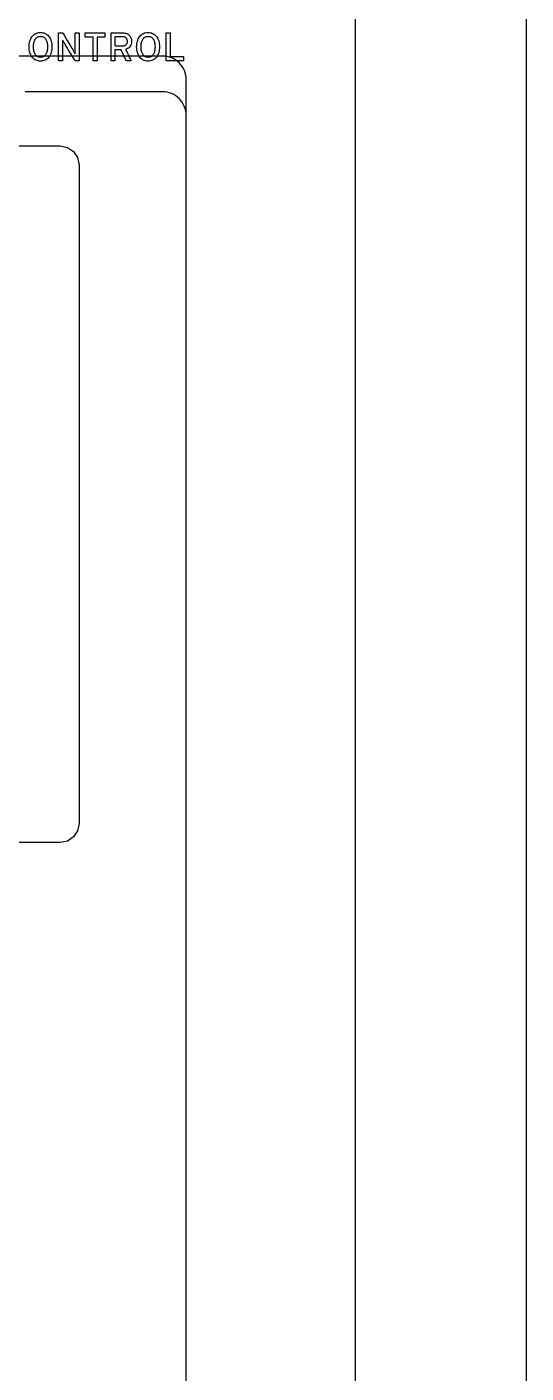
# Model space of a CAD drawing. Extents: x 1 to 47.7, y 0.2 to 35.
# Drawn here: x 24.68 to 26.78, y 11.56 to 17.2 of the extents above; entities that cross this region are included whole.
import ezdxf

# ---------------------------------------------------------------- set-up
doc = ezdxf.new("R2010")
doc.units = 0
doc.header["$MEASUREMENT"] = 0
for name, color, linetype in [('3_1__VERTICAL_RACK_MOUNT__', 7, 'CONTINUOUS'), ('3_2__VERTICAL_PANEL_MOUNT_', 7, 'CONTINUOUS'), ('4_1__5U__UP_TO_TWO_IO_BOAR', 7, 'CONTINUOUS'), ('4_2__5U__FRONT_PANEL_W_24_', 7, 'CONTINUOUS'), ('5_1___24__TARGET_LEDS___12', 7, 'CONTINUOUS')]:
    doc.layers.add(name, color=color, linetype=linetype)

msp = doc.modelspace()

# ---------------------------------------------------------------- linework, layer by layer
at = {"layer": '3_1__VERTICAL_RACK_MOUNT__'}
msp.add_lwpolyline([(26.0616, 11.3308), (26.0616, 11.7358), (26.0616, 12.1392), (26.0616, 12.3401), (26.0616, 12.5403), (26.0616, 12.7397), (26.0616, 12.9381), (26.0616, 13.1356), (26.0616, 13.3321), (26.0616, 13.5273), (26.0616, 13.7212), (26.0616, 13.9138), (26.0616, 14.1048), (26.0616, 14.2943), (26.0616, 14.4821), (26.0616, 14.6681), (26.0616, 14.8522), (26.0616, 15.0343), (26.0616, 15.2144), (26.0616, 15.3036), (26.0616, 15.3923), (26.0616, 15.4804), (26.0616, 15.5679), (26.0616, 15.6548), (26.0616, 15.7411), (26.0616, 15.8268), (26.0616, 15.9118), (26.0616, 15.9962), (26.0616, 16.08), (26.0616, 16.1631), (26.0616, 16.2455), (26.0616, 16.3272), (26.0616, 16.4082), (26.0616, 16.4885), (26.0616, 16.568), (26.0616, 16.6469), (26.0616, 16.7249), (26.0616, 16.8022), (26.0616, 16.8787), (26.0616, 16.9544), (26.0616, 17.0293), (26.0616, 17.1034), (26.0616, 17.1767), (26.0616, 17.2491)], dxfattribs=at)
at = {"layer": '3_2__VERTICAL_PANEL_MOUNT_'}
msp.add_lwpolyline([(26.778, 17.2784), (26.778, 17.1888), (26.778, 17.0984), (26.778, 17.0072), (26.778, 16.9152), (26.778, 16.8224), (26.778, 16.7289), (26.778, 16.6346), (26.778, 16.5395), (26.778, 16.4438), (26.778, 16.3473), (26.778, 16.2501), (26.778, 16.1523), (26.778, 16.0538), (26.778, 15.9546), (26.778, 15.8548), (26.778, 15.7543), (26.778, 15.6533), (26.778, 15.5516), (26.778, 15.4494), (26.778, 15.3465), (26.778, 15.2432), (26.778, 15.1392), (26.778, 15.0348), (26.778, 14.9298), (26.778, 14.8244), (26.778, 14.7184), (26.778, 14.5051), (26.778, 14.29), (26.778, 14.0732), (26.778, 13.8548), (26.778, 13.6351), (26.778, 13.4139), (26.778, 13.1916), (26.778, 12.9681), (26.778, 12.7436), (26.778, 12.5182), (26.778, 12.2921), (26.778, 12.0653), (26.778, 11.8379), (26.778, 11.3819)], dxfattribs=at)
at = {"layer": '4_1__5U__UP_TO_TWO_IO_BOAR'}
for points in [[(25.3526, 11.5276), (25.3526, 11.8077), (25.3526, 12.0862), (25.3526, 12.3624), (25.3526, 12.6359), (25.3526, 12.7715), (25.3526, 12.9062), (25.3526, 13.0399), (25.3526, 13.1725), (25.3526, 13.3041), (25.3526, 13.4345), (25.3526, 13.5636), (25.3526, 13.6915), (25.3526, 13.818), (25.3526, 13.943), (25.3526, 14.0665), (25.3526, 14.1884), (25.3526, 14.3087), (25.3526, 14.4273), (25.3526, 14.544), (25.3526, 14.6589), (25.3526, 14.7719), (25.3526, 14.8829), (25.3526, 14.9918), (25.3526, 15.0986), (25.3526, 15.2032), (25.3526, 15.3055), (25.3526, 15.4055), (25.3526, 15.5031), (25.3526, 15.5982), (25.3526, 15.6907), (25.3526, 15.7806), (25.3526, 15.8679), (25.3526, 15.9524), (25.3526, 16.0341), (25.3526, 16.1128), (25.3526, 16.1887), (25.3526, 16.2615), (25.3526, 16.2967), (25.3526, 16.3312), (25.3526, 16.3648), (25.3526, 16.3977), (25.3526, 16.4297), (25.3526, 16.461), (25.3526, 16.4914), (25.3526, 16.521), (25.3526, 16.5497), (25.3526, 16.5776), (25.3526, 16.6046), (25.3526, 16.6308), (25.3526, 16.6561), (25.3526, 16.6805), (25.3526, 16.704), (25.3526, 16.7266), (25.3526, 16.7482), (25.3526, 16.769), (25.3526, 16.7888), (25.3526, 16.8077), (25.3526, 16.8257), (25.3526, 16.8427), (25.3526, 16.8587), (25.3526, 16.8738), (25.3526, 16.8879), (25.3526, 16.9009), (25.3526, 16.913), (25.3526, 16.9241), (25.3526, 16.9342), (25.3526, 16.9432), (25.3526, 16.9513), (25.3526, 16.9582), (25.3526, 16.9642), (25.3526, 16.969), (25.3526, 16.9728), (25.3526, 16.9756), (25.3526, 16.9772), (25.3526, 16.9777), (25.3526, 16.9777), (25.3521, 16.988), (25.3506, 16.9979), (25.3481, 17.0074), (25.3448, 17.0166), (25.3405, 17.0254), (25.3355, 17.0336), (25.3298, 17.0413), (25.3233, 17.0484), (25.3162, 17.0549), (25.3085, 17.0606), (25.3003, 17.0657), (25.2915, 17.0699), (25.2823, 17.0732), (25.2727, 17.0757), (25.2628, 17.0772), (25.2526, 17.0777), (25.252, 17.0777), (25.25, 17.0777), (25.2468, 17.0777), (25.2424, 17.0777), (25.2367, 17.0777), (25.2298, 17.0777), (25.2217, 17.0777), (25.2125, 17.0777), (25.2021, 17.0777), (25.1906, 17.0777), (25.1779, 17.0777), (25.1642, 17.0777), (25.1495, 17.0777), (25.1336, 17.0777), (25.1168, 17.0777), (25.099, 17.0777), (25.0802, 17.0777), (25.0604, 17.0777), (25.0396, 17.0777), (25.018, 17.0777), (24.9955, 17.0777), (24.972, 17.0777), (24.9477, 17.0777), (24.9226, 17.0777), (24.8967, 17.0777), (24.8699, 17.0777), (24.8142, 17.0777), (24.7554, 17.0777), (24.6939, 17.0777), (24.6298, 17.0777)], [(24.6419, 16.7014), (24.7044, 16.7014), (24.7548, 16.7014), (24.7751, 16.7014), (24.792, 16.7014), (24.8054, 16.7014), (24.8151, 16.7014), (24.821, 16.7014), (24.823, 16.7014), (24.8541, 16.6951), (24.8796, 16.6779), (24.8967, 16.6525), (24.903, 16.6213), (24.903, 16.6193), (24.903, 16.6134), (24.903, 16.6037), (24.903, 16.5904), (24.903, 16.5734), (24.903, 16.5531), (24.903, 16.5028), (24.903, 16.4403), (24.903, 16.3666), (24.903, 16.2829), (24.903, 16.1901), (24.903, 16.0892), (24.903, 15.9812), (24.903, 15.8672), (24.903, 15.7481), (24.903, 15.4988), (24.903, 15.2414), (24.903, 14.984), (24.903, 14.7347), (24.903, 14.6156), (24.903, 14.5015), (24.903, 14.3936), (24.903, 14.2927), (24.903, 14.1998), (24.903, 14.1161), (24.903, 14.0425), (24.903, 13.98), (24.903, 13.9296), (24.903, 13.9093), (24.903, 13.8924), (24.903, 13.879), (24.903, 13.8693), (24.903, 13.8634), (24.903, 13.8614), (24.8967, 13.8303), (24.8796, 13.8049), (24.8541, 13.7877), (24.823, 13.7814), (24.821, 13.7814), (24.8151, 13.7814), (24.8054, 13.7814), (24.792, 13.7814), (24.7751, 13.7814), (24.7548, 13.7814), (24.7044, 13.7814), (24.6419, 13.7814)]]:
    msp.add_lwpolyline(points, dxfattribs=at)
at = {"layer": '4_2__5U__FRONT_PANEL_W_24_'}
for points in [[(24.7887, 17.1164), (24.7885, 17.1102), (24.788, 17.1043), (24.7871, 17.0987), (24.7858, 17.0934), (24.7842, 17.0884), (24.7823, 17.0837), (24.78, 17.0793), (24.7774, 17.0752), (24.7744, 17.0713), (24.7711, 17.0679), (24.7676, 17.0649), (24.7638, 17.0623), (24.7597, 17.0602), (24.7554, 17.0585), (24.7508, 17.0573), (24.7459, 17.0565), (24.7408, 17.0562), (24.7357, 17.0565), (24.7309, 17.0573), (24.7264, 17.0585), (24.7221, 17.0602), (24.7181, 17.0623), (24.7143, 17.0649), (24.7109, 17.0679), (24.7076, 17.0713), (24.7047, 17.0752), (24.702, 17.0793), (24.6996, 17.0837), (24.6977, 17.0884), (24.696, 17.0934), (24.6948, 17.0987), (24.6938, 17.1043), (24.6933, 17.1102), (24.6931, 17.1164), (24.6933, 17.1227), (24.6938, 17.1286), (24.6948, 17.1342), (24.696, 17.1395), (24.6977, 17.1446), (24.6996, 17.1493), (24.702, 17.1538), (24.7047, 17.1579), (24.7076, 17.1618), (24.7109, 17.1652), (24.7143, 17.1681), (24.7181, 17.1707), (24.7221, 17.1727), (24.7264, 17.1744), (24.7309, 17.1755), (24.7357, 17.1763), (24.7408, 17.1766), (24.7459, 17.1763), (24.7508, 17.1755), (24.7554, 17.1744), (24.7597, 17.1727), (24.7638, 17.1707), (24.7676, 17.1681), (24.7711, 17.1652), (24.7744, 17.1618), (24.7774, 17.1579), (24.78, 17.1538), (24.7823, 17.1493), (24.7842, 17.1446), (24.7858, 17.1395), (24.7871, 17.1342), (24.788, 17.1286), (24.7885, 17.1227)], [(24.7715, 17.1164), (24.7714, 17.121), (24.7711, 17.1254), (24.7705, 17.1295), (24.7698, 17.1334), (24.7688, 17.137), (24.7677, 17.1404), (24.7663, 17.1435), (24.7647, 17.1465), (24.7628, 17.1491), (24.7608, 17.1514), (24.7586, 17.1535), (24.7561, 17.1552), (24.7535, 17.1566), (24.7506, 17.1577), (24.7475, 17.1585), (24.7443, 17.159), (24.7408, 17.1592), (24.7374, 17.159), (24.7342, 17.1585), (24.7312, 17.1577), (24.7284, 17.1566), (24.7258, 17.1552), (24.7234, 17.1535), (24.7212, 17.1514), (24.7191, 17.1491), (24.7173, 17.1465), (24.7156, 17.1435), (24.7142, 17.1404), (24.713, 17.137), (24.712, 17.1334), (24.7113, 17.1295), (24.7107, 17.1254), (24.7104, 17.121), (24.7103, 17.1164), (24.7104, 17.1119), (24.7107, 17.1076), (24.7113, 17.1036), (24.712, 17.0997), (24.713, 17.0961), (24.7142, 17.0928), (24.7156, 17.0896), (24.7173, 17.0867), (24.7191, 17.084), (24.7212, 17.0816), (24.7234, 17.0795), (24.7258, 17.0777), (24.7284, 17.0762), (24.7312, 17.0751), (24.7342, 17.0743), (24.7374, 17.0738), (24.7408, 17.0736), (24.7443, 17.0738), (24.7475, 17.0743), (24.7506, 17.0751), (24.7535, 17.0762), (24.7561, 17.0777), (24.7586, 17.0795), (24.7608, 17.0816), (24.7628, 17.084), (24.7647, 17.0867), (24.7663, 17.0896), (24.7677, 17.0928), (24.7688, 17.0961), (24.7698, 17.0997), (24.7705, 17.1036), (24.7711, 17.1076), (24.7714, 17.1119)], [(24.8863, 17.0581), (24.8847, 17.0608), (24.8803, 17.0679), (24.874, 17.0781), (24.8666, 17.0902), (24.8589, 17.1027), (24.8517, 17.1144), (24.8458, 17.1239), (24.8422, 17.1298), (24.841, 17.1318), (24.8399, 17.1336), (24.8388, 17.1354), (24.8378, 17.1371), (24.8368, 17.1388), (24.8359, 17.1404), (24.8349, 17.142), (24.834, 17.1435), (24.8332, 17.1449), (24.8328, 17.144), (24.8329, 17.1412), (24.8329, 17.1383), (24.8329, 17.1353), (24.8329, 17.1322), (24.8329, 17.1291), (24.8329, 17.1258), (24.833, 17.1225), (24.833, 17.119), (24.833, 17.1169), (24.833, 17.1115), (24.833, 17.1033), (24.833, 17.0935), (24.833, 17.0831), (24.833, 17.0733), (24.833, 17.0652), (24.833, 17.0597), (24.833, 17.0581), (24.8322, 17.0581), (24.8305, 17.0581), (24.8281, 17.0581), (24.8254, 17.0581), (24.8226, 17.0581), (24.82, 17.0581), (24.818, 17.0581), (24.8168, 17.0581), (24.8166, 17.0589), (24.8166, 17.0665), (24.8166, 17.0802), (24.8166, 17.098), (24.8166, 17.1178), (24.8166, 17.1375), (24.8166, 17.1548), (24.8166, 17.1678), (24.8166, 17.1743), (24.8169, 17.1747), (24.8183, 17.1747), (24.8206, 17.1747), (24.8233, 17.1747), (24.8263, 17.1747), (24.8291, 17.1747), (24.8315, 17.1747), (24.8332, 17.1747), (24.8338, 17.1747), (24.8354, 17.1721), (24.8396, 17.1652), (24.8456, 17.1552), (24.8527, 17.1435), (24.86, 17.1313), (24.8669, 17.1199), (24.8725, 17.1107), (24.876, 17.1049), (24.8772, 17.1029), (24.8784, 17.1007), (24.8796, 17.0986), (24.8808, 17.0966), (24.8819, 17.0947), (24.8829, 17.0928), (24.884, 17.091), (24.8849, 17.0893), (24.8858, 17.0877), (24.8862, 17.0886), (24.8861, 17.0915), (24.8861, 17.0945), (24.8861, 17.0975), (24.8861, 17.1007), (24.886, 17.1039), (24.886, 17.1072), (24.886, 17.1106), (24.886, 17.114), (24.886, 17.1162), (24.886, 17.1216), (24.886, 17.1297), (24.886, 17.1395), (24.886, 17.1498), (24.886, 17.1595), (24.886, 17.1677), (24.886, 17.1731), (24.886, 17.1747), (24.8868, 17.1747), (24.8885, 17.1747), (24.8909, 17.1747), (24.8936, 17.1747), (24.8964, 17.1747), (24.899, 17.1747), (24.901, 17.1747), (24.9022, 17.1747), (24.9024, 17.1739), (24.9024, 17.1663), (24.9024, 17.1526), (24.9024, 17.1348), (24.9024, 17.115), (24.9024, 17.0953), (24.9024, 17.078), (24.9024, 17.065), (24.9024, 17.0585), (24.9021, 17.0581), (24.9008, 17.0581), (24.8987, 17.0581), (24.8961, 17.0581), (24.8934, 17.0581), (24.8907, 17.0581), (24.8885, 17.0581), (24.8869, 17.0581)], [(25.1226, 17.1398), (25.1221, 17.1337), (25.1211, 17.1281), (25.1193, 17.123), (25.117, 17.1186), (25.114, 17.1148), (25.1104, 17.1115), (25.1061, 17.1089), (25.1012, 17.1068), (25.0978, 17.1055), (25.0992, 17.1026), (25.1019, 17.097), (25.1055, 17.0897), (25.1094, 17.0815), (25.1133, 17.0734), (25.1168, 17.0663), (25.1194, 17.0609), (25.1207, 17.0582), (25.1204, 17.0581), (25.1187, 17.0581), (25.1161, 17.0581), (25.113, 17.0581), (25.1096, 17.0581), (25.1064, 17.0581), (25.1037, 17.0581), (25.1018, 17.0581), (25.1012, 17.0581), (25.1002, 17.0601), (25.0979, 17.0649), (25.0947, 17.0716), (25.0909, 17.0793), (25.0871, 17.0873), (25.0835, 17.0946), (25.0807, 17.1003), (25.0791, 17.1037), (25.0786, 17.1042), (25.0769, 17.1042), (25.0738, 17.1042), (25.0699, 17.1042), (25.0655, 17.1042), (25.0611, 17.1042), (25.0574, 17.1042), (25.0546, 17.1042), (25.0533, 17.1042), (25.0533, 17.1031), (25.0533, 17.099), (25.0533, 17.0927), (25.0533, 17.0852), (25.0533, 17.0772), (25.0533, 17.0696), (25.0533, 17.0634), (25.0533, 17.0593), (25.0533, 17.0581), (25.0525, 17.0581), (25.0507, 17.0581), (25.0482, 17.0581), (25.0454, 17.0581), (25.0426, 17.0581), (25.04, 17.0581), (25.038, 17.0581), (25.0369, 17.0581), (25.0367, 17.0594), (25.0367, 17.068), (25.0367, 17.0825), (25.0367, 17.1009), (25.0367, 17.121), (25.0367, 17.1406), (25.0367, 17.1575), (25.0367, 17.1696), (25.0367, 17.1747), (25.0383, 17.1747), (25.0429, 17.1747), (25.0498, 17.1747), (25.058, 17.1747), (25.0665, 17.1747), (25.0746, 17.1747), (25.0811, 17.1747), (25.0853, 17.1747), (25.0872, 17.1747), (25.0907, 17.1745), (25.094, 17.1741), (25.0972, 17.1735), (25.1002, 17.1727), (25.1031, 17.1716), (25.1059, 17.1703), (25.1086, 17.1688), (25.1111, 17.1671), (25.1134, 17.1651), (25.1155, 17.1628), (25.1174, 17.1603), (25.1189, 17.1576), (25.1202, 17.1545), (25.1212, 17.1512), (25.1219, 17.1477), (25.1224, 17.1439)], [(25.1055, 17.1394), (25.1054, 17.1415), (25.1051, 17.1435), (25.1048, 17.1454), (25.1042, 17.1472), (25.1036, 17.1488), (25.1028, 17.1503), (25.1019, 17.1517), (25.1008, 17.1529), (25.0996, 17.154), (25.0982, 17.155), (25.0968, 17.1559), (25.0953, 17.1567), (25.0936, 17.1573), (25.0919, 17.1577), (25.09, 17.158), (25.088, 17.1582), (25.0862, 17.1583), (25.0846, 17.1583), (25.081, 17.1583), (25.0759, 17.1583), (25.0702, 17.1583), (25.0644, 17.1583), (25.0593, 17.1583), (25.0554, 17.1583), (25.0534, 17.1583), (25.0533, 17.1575), (25.0533, 17.1542), (25.0533, 17.1491), (25.0533, 17.1428), (25.0533, 17.1361), (25.0533, 17.1299), (25.0533, 17.1247), (25.0533, 17.1214), (25.0534, 17.1207), (25.0554, 17.1207), (25.0593, 17.1207), (25.0644, 17.1207), (25.0702, 17.1207), (25.0759, 17.1207), (25.081, 17.1207), (25.0846, 17.1207), (25.0862, 17.1207), (25.088, 17.1207), (25.0899, 17.1209), (25.0918, 17.1212), (25.0935, 17.1216), (25.0951, 17.1222), (25.0967, 17.1229), (25.0981, 17.1237), (25.0994, 17.1247), (25.1006, 17.1258), (25.1017, 17.127), (25.1027, 17.1284), (25.1035, 17.1298), (25.1042, 17.1315), (25.1047, 17.1332), (25.1051, 17.1351), (25.1054, 17.1372)], [(25.2398, 17.1164), (25.2396, 17.1102), (25.2391, 17.1043), (25.2382, 17.0987), (25.2369, 17.0934), (25.2353, 17.0884), (25.2334, 17.0837), (25.2311, 17.0793), (25.2285, 17.0752), (25.2255, 17.0713), (25.2222, 17.0679), (25.2187, 17.0649), (25.2149, 17.0623), (25.2108, 17.0602), (25.2065, 17.0585), (25.2019, 17.0573), (25.197, 17.0565), (25.1919, 17.0562), (25.1868, 17.0565), (25.182, 17.0573), (25.1775, 17.0585), (25.1732, 17.0602), (25.1692, 17.0623), (25.1654, 17.0649), (25.1619, 17.0679), (25.1587, 17.0713), (25.1558, 17.0752), (25.1531, 17.0793), (25.1507, 17.0837), (25.1487, 17.0884), (25.1471, 17.0934), (25.1458, 17.0987), (25.1449, 17.1043), (25.1444, 17.1102), (25.1442, 17.1164), (25.1444, 17.1227), (25.1449, 17.1286), (25.1458, 17.1342), (25.1471, 17.1395), (25.1487, 17.1446), (25.1507, 17.1493), (25.1531, 17.1538), (25.1558, 17.1579), (25.1587, 17.1618), (25.1619, 17.1652), (25.1654, 17.1681), (25.1692, 17.1707), (25.1732, 17.1727), (25.1775, 17.1744), (25.182, 17.1755), (25.1868, 17.1763), (25.1919, 17.1766), (25.197, 17.1763), (25.2019, 17.1755), (25.2065, 17.1744), (25.2108, 17.1727), (25.2149, 17.1707), (25.2187, 17.1681), (25.2222, 17.1652), (25.2255, 17.1618), (25.2285, 17.1579), (25.2311, 17.1538), (25.2334, 17.1493), (25.2353, 17.1446), (25.2369, 17.1395), (25.2382, 17.1342), (25.2391, 17.1286), (25.2396, 17.1227)], [(25.2226, 17.1164), (25.2225, 17.121), (25.2222, 17.1254), (25.2216, 17.1295), (25.2209, 17.1334), (25.2199, 17.137), (25.2187, 17.1404), (25.2174, 17.1435), (25.2158, 17.1465), (25.2139, 17.1491), (25.2119, 17.1514), (25.2096, 17.1535), (25.2072, 17.1552), (25.2045, 17.1566), (25.2017, 17.1577), (25.1986, 17.1585), (25.1954, 17.159), (25.1919, 17.1592), (25.1885, 17.159), (25.1853, 17.1585), (25.1823, 17.1577), (25.1795, 17.1566), (25.1769, 17.1552), (25.1745, 17.1535), (25.1722, 17.1514), (25.1702, 17.1491), (25.1684, 17.1465), (25.1667, 17.1435), (25.1653, 17.1404), (25.1641, 17.137), (25.1631, 17.1334), (25.1624, 17.1295), (25.1618, 17.1254), (25.1615, 17.121), (25.1614, 17.1164), (25.1615, 17.1119), (25.1618, 17.1076), (25.1624, 17.1036), (25.1631, 17.0997), (25.1641, 17.0961), (25.1653, 17.0928), (25.1667, 17.0896), (25.1684, 17.0867), (25.1702, 17.084), (25.1722, 17.0816), (25.1745, 17.0795), (25.1769, 17.0777), (25.1795, 17.0762), (25.1823, 17.0751), (25.1853, 17.0743), (25.1885, 17.0738), (25.1919, 17.0736), (25.1954, 17.0738), (25.1986, 17.0743), (25.2017, 17.0751), (25.2045, 17.0762), (25.2072, 17.0777), (25.2096, 17.0795), (25.2119, 17.0816), (25.2139, 17.084), (25.2158, 17.0867), (25.2174, 17.0896), (25.2187, 17.0928), (25.2199, 17.0961), (25.2209, 17.0997), (25.2216, 17.1036), (25.2222, 17.1076), (25.2225, 17.1119)]]:
    msp.add_lwpolyline(points, close=True, dxfattribs=at)
for points in [[(24.9783, 17.1576), (24.9783, 17.0581), (24.9614, 17.0581), (24.9614, 17.1576), (24.9284, 17.1576), (24.9284, 17.1747), (25.0113, 17.1747), (25.0113, 17.1576), (24.9783, 17.1576)], [(25.2677, 17.0581), (25.2677, 17.1747), (25.2846, 17.1747), (25.2846, 17.0752), (25.3409, 17.0752), (25.3409, 17.0581), (25.2677, 17.0581)], [(25.3521, 11.4649), (25.3521, 11.6205), (25.3521, 11.7752), (25.3521, 11.9291), (25.3521, 12.0821), (25.3521, 12.234), (25.3521, 12.3849), (25.3521, 12.5346), (25.3521, 12.6831), (25.3521, 12.8302), (25.3521, 12.9759), (25.3521, 13.1202), (25.3521, 13.2629), (25.3521, 13.404), (25.3521, 13.5434), (25.3521, 13.681), (25.3521, 13.8167), (25.3521, 13.9505), (25.3521, 14.0822), (25.3521, 14.2119), (25.3521, 14.3394), (25.3521, 14.4646), (25.3521, 14.5876), (25.3521, 14.7081), (25.3521, 14.8261), (25.3521, 14.9415), (25.3521, 15.0544), (25.3521, 15.1645), (25.3521, 15.2185), (25.3521, 15.2718), (25.3521, 15.3243), (25.3521, 15.3762), (25.3521, 15.4273), (25.3521, 15.4777), (25.3521, 15.5273), (25.3521, 15.5761), (25.3521, 15.6242), (25.3521, 15.6715), (25.3521, 15.718), (25.3521, 15.7636), (25.3521, 15.8085), (25.3521, 15.8525), (25.3521, 15.8957), (25.3521, 15.9381), (25.3521, 15.9796), (25.3521, 16.0202), (25.3521, 16.06), (25.3521, 16.0989), (25.3521, 16.1369), (25.3521, 16.174), (25.3521, 16.2101), (25.3521, 16.2454), (25.3521, 16.2797), (25.3521, 16.3131), (25.3521, 16.3455), (25.3521, 16.377), (25.3521, 16.4075), (25.3521, 16.437), (25.3521, 16.4655), (25.3521, 16.4931), (25.3521, 16.5196), (25.3521, 16.5451), (25.3521, 16.5695), (25.3521, 16.593), (25.3521, 16.6153), (25.3521, 16.6367), (25.3521, 16.6569), (25.3521, 16.6761), (25.3521, 16.6942), (25.3521, 16.7112), (25.3521, 16.7271), (25.3521, 16.7419), (25.3521, 16.7555), (25.3521, 16.768), (25.3521, 16.7794), (25.3521, 16.7896), (25.3521, 16.7986), (25.3521, 16.8065), (25.3521, 16.8132), (25.3521, 16.8187), (25.3521, 16.823), (25.3521, 16.826), (25.3521, 16.8279), (25.3521, 16.8285), (25.3521, 16.8285), (25.3516, 16.8387), (25.35, 16.8486), (25.3476, 16.8582), (25.3442, 16.8674), (25.34, 16.8761), (25.335, 16.8844), (25.3292, 16.8921), (25.3227, 16.8992), (25.3156, 16.9057), (25.3079, 16.9114), (25.2997, 16.9164), (25.291, 16.9207), (25.2818, 16.924), (25.2722, 16.9265), (25.2623, 16.928), (25.2521, 16.9285), (25.2511, 16.9285), (25.2482, 16.9285), (25.2433, 16.9285), (25.2366, 16.9285), (25.2281, 16.9285), (25.2177, 16.9285), (25.2056, 16.9285), (25.1917, 16.9285), (25.1761, 16.9285), (25.1588, 16.9285), (25.1398, 16.9285), (25.1192, 16.9285), (25.097, 16.9285), (25.0732, 16.9285), (25.0479, 16.9285), (25.0211, 16.9285), (24.9928, 16.9285), (24.963, 16.9285), (24.9319, 16.9285), (24.8993, 16.9285), (24.8654, 16.9285), (24.8302, 16.9285), (24.7937, 16.9285), (24.756, 16.9285), (24.717, 16.9285), (24.6768, 16.9285)]]:
    msp.add_lwpolyline(points, dxfattribs=at)
at = {"layer": '5_1___24__TARGET_LEDS___12'}
for points in [[(24.7888, 17.1164), (24.7885, 17.1102), (24.788, 17.1043), (24.7871, 17.0987), (24.7859, 17.0934), (24.7843, 17.0884), (24.7823, 17.0837), (24.7801, 17.0793), (24.7774, 17.0752), (24.7744, 17.0713), (24.7712, 17.0679), (24.7676, 17.0649), (24.7638, 17.0623), (24.7597, 17.0602), (24.7554, 17.0585), (24.7508, 17.0573), (24.7459, 17.0565), (24.7408, 17.0562), (24.7358, 17.0565), (24.7309, 17.0573), (24.7264, 17.0585), (24.7221, 17.0602), (24.7181, 17.0623), (24.7144, 17.0649), (24.7109, 17.0679), (24.7077, 17.0713), (24.7047, 17.0752), (24.702, 17.0793), (24.6997, 17.0837), (24.6977, 17.0884), (24.696, 17.0934), (24.6948, 17.0987), (24.6939, 17.1043), (24.6933, 17.1102), (24.6931, 17.1164), (24.6933, 17.1227), (24.6939, 17.1286), (24.6948, 17.1342), (24.696, 17.1395), (24.6977, 17.1446), (24.6997, 17.1493), (24.702, 17.1538), (24.7047, 17.1579), (24.7077, 17.1618), (24.7109, 17.1652), (24.7144, 17.1681), (24.7181, 17.1707), (24.7221, 17.1727), (24.7264, 17.1744), (24.7309, 17.1755), (24.7358, 17.1763), (24.7408, 17.1766), (24.7459, 17.1763), (24.7508, 17.1755), (24.7554, 17.1744), (24.7597, 17.1727), (24.7638, 17.1707), (24.7676, 17.1681), (24.7712, 17.1652), (24.7744, 17.1618), (24.7774, 17.1579), (24.7801, 17.1538), (24.7823, 17.1493), (24.7843, 17.1446), (24.7859, 17.1395), (24.7871, 17.1342), (24.788, 17.1286), (24.7885, 17.1227)], [(24.7715, 17.1164), (24.7714, 17.121), (24.7711, 17.1254), (24.7706, 17.1295), (24.7698, 17.1334), (24.7688, 17.137), (24.7677, 17.1404), (24.7663, 17.1435), (24.7647, 17.1465), (24.7628, 17.1491), (24.7608, 17.1514), (24.7586, 17.1535), (24.7561, 17.1552), (24.7535, 17.1566), (24.7506, 17.1577), (24.7476, 17.1585), (24.7443, 17.159), (24.7408, 17.1592), (24.7374, 17.159), (24.7342, 17.1585), (24.7312, 17.1577), (24.7284, 17.1566), (24.7258, 17.1552), (24.7234, 17.1535), (24.7212, 17.1514), (24.7191, 17.1491), (24.7173, 17.1465), (24.7157, 17.1435), (24.7142, 17.1404), (24.713, 17.137), (24.712, 17.1334), (24.7113, 17.1295), (24.7107, 17.1254), (24.7104, 17.121), (24.7103, 17.1164), (24.7104, 17.1119), (24.7107, 17.1076), (24.7113, 17.1036), (24.712, 17.0997), (24.713, 17.0961), (24.7142, 17.0928), (24.7157, 17.0896), (24.7173, 17.0867), (24.7191, 17.084), (24.7212, 17.0816), (24.7234, 17.0795), (24.7258, 17.0777), (24.7284, 17.0762), (24.7312, 17.0751), (24.7342, 17.0743), (24.7374, 17.0738), (24.7408, 17.0736), (24.7443, 17.0738), (24.7476, 17.0743), (24.7506, 17.0751), (24.7535, 17.0762), (24.7561, 17.0777), (24.7586, 17.0795), (24.7608, 17.0816), (24.7628, 17.084), (24.7647, 17.0867), (24.7663, 17.0896), (24.7677, 17.0928), (24.7688, 17.0961), (24.7698, 17.0997), (24.7706, 17.1036), (24.7711, 17.1076), (24.7714, 17.1119)], [(24.8863, 17.0581), (24.8847, 17.0608), (24.8803, 17.0679), (24.874, 17.0781), (24.8666, 17.0902), (24.8589, 17.1027), (24.8517, 17.1144), (24.8459, 17.1239), (24.8422, 17.1298), (24.841, 17.1318), (24.8399, 17.1336), (24.8388, 17.1354), (24.8378, 17.1371), (24.8368, 17.1388), (24.8359, 17.1404), (24.8349, 17.142), (24.8341, 17.1435), (24.8332, 17.1449), (24.8329, 17.144), (24.8329, 17.1412), (24.8329, 17.1383), (24.8329, 17.1353), (24.8329, 17.1322), (24.8329, 17.1291), (24.833, 17.1258), (24.833, 17.1225), (24.833, 17.119), (24.833, 17.1169), (24.833, 17.1115), (24.833, 17.1033), (24.833, 17.0935), (24.833, 17.0831), (24.833, 17.0733), (24.833, 17.0652), (24.833, 17.0597), (24.833, 17.0581), (24.8322, 17.0581), (24.8305, 17.0581), (24.8282, 17.0581), (24.8254, 17.0581), (24.8226, 17.0581), (24.8201, 17.0581), (24.818, 17.0581), (24.8168, 17.0581), (24.8166, 17.0589), (24.8166, 17.0665), (24.8166, 17.0802), (24.8166, 17.098), (24.8166, 17.1178), (24.8166, 17.1375), (24.8166, 17.1548), (24.8166, 17.1678), (24.8166, 17.1743), (24.8169, 17.1747), (24.8184, 17.1747), (24.8206, 17.1747), (24.8233, 17.1747), (24.8263, 17.1747), (24.8291, 17.1747), (24.8316, 17.1747), (24.8332, 17.1747), (24.8339, 17.1747), (24.8354, 17.1721), (24.8396, 17.1652), (24.8456, 17.1552), (24.8527, 17.1435), (24.8601, 17.1313), (24.8669, 17.1199), (24.8725, 17.1107), (24.876, 17.1049), (24.8772, 17.1029), (24.8784, 17.1007), (24.8796, 17.0986), (24.8808, 17.0966), (24.8819, 17.0947), (24.883, 17.0928), (24.884, 17.091), (24.8849, 17.0893), (24.8858, 17.0877), (24.8862, 17.0886), (24.8861, 17.0915), (24.8861, 17.0945), (24.8861, 17.0975), (24.8861, 17.1007), (24.886, 17.1039), (24.886, 17.1072), (24.886, 17.1106), (24.886, 17.114), (24.886, 17.1162), (24.886, 17.1216), (24.886, 17.1297), (24.886, 17.1395), (24.886, 17.1498), (24.886, 17.1595), (24.886, 17.1677), (24.886, 17.1731), (24.886, 17.1747), (24.8868, 17.1747), (24.8885, 17.1747), (24.8909, 17.1747), (24.8936, 17.1747), (24.8964, 17.1747), (24.899, 17.1747), (24.901, 17.1747), (24.9022, 17.1747), (24.9024, 17.1739), (24.9024, 17.1663), (24.9024, 17.1526), (24.9024, 17.1348), (24.9024, 17.115), (24.9024, 17.0953), (24.9024, 17.078), (24.9024, 17.065), (24.9024, 17.0585), (24.9021, 17.0581), (24.9008, 17.0581), (24.8987, 17.0581), (24.8962, 17.0581), (24.8934, 17.0581), (24.8907, 17.0581), (24.8885, 17.0581), (24.8869, 17.0581)], [(25.1226, 17.1398), (25.1221, 17.1337), (25.1211, 17.1281), (25.1194, 17.123), (25.117, 17.1186), (25.114, 17.1148), (25.1104, 17.1115), (25.1061, 17.1089), (25.1012, 17.1068), (25.0978, 17.1055), (25.0992, 17.1026), (25.1019, 17.097), (25.1055, 17.0897), (25.1094, 17.0815), (25.1133, 17.0734), (25.1168, 17.0663), (25.1194, 17.0609), (25.1207, 17.0582), (25.1204, 17.0581), (25.1187, 17.0581), (25.1162, 17.0581), (25.113, 17.0581), (25.1096, 17.0581), (25.1064, 17.0581), (25.1037, 17.0581), (25.1018, 17.0581), (25.1012, 17.0581), (25.1002, 17.0601), (25.0979, 17.0649), (25.0947, 17.0716), (25.0909, 17.0793), (25.0871, 17.0873), (25.0835, 17.0946), (25.0807, 17.1003), (25.0791, 17.1037), (25.0787, 17.1042), (25.0769, 17.1042), (25.0738, 17.1042), (25.0699, 17.1042), (25.0655, 17.1042), (25.0612, 17.1042), (25.0574, 17.1042), (25.0546, 17.1042), (25.0534, 17.1042), (25.0533, 17.1031), (25.0533, 17.099), (25.0533, 17.0927), (25.0533, 17.0852), (25.0533, 17.0772), (25.0533, 17.0696), (25.0533, 17.0634), (25.0533, 17.0593), (25.0533, 17.0581), (25.0525, 17.0581), (25.0507, 17.0581), (25.0482, 17.0581), (25.0454, 17.0581), (25.0426, 17.0581), (25.04, 17.0581), (25.038, 17.0581), (25.0369, 17.0581), (25.0367, 17.0594), (25.0367, 17.068), (25.0367, 17.0825), (25.0367, 17.1009), (25.0367, 17.121), (25.0367, 17.1406), (25.0367, 17.1575), (25.0367, 17.1696), (25.0367, 17.1747), (25.0383, 17.1747), (25.0429, 17.1747), (25.0498, 17.1747), (25.058, 17.1747), (25.0666, 17.1747), (25.0746, 17.1747), (25.0811, 17.1747), (25.0853, 17.1747), (25.0872, 17.1747), (25.0907, 17.1745), (25.094, 17.1741), (25.0972, 17.1735), (25.1002, 17.1727), (25.1031, 17.1716), (25.1059, 17.1703), (25.1086, 17.1688), (25.1111, 17.1671), (25.1134, 17.1651), (25.1155, 17.1628), (25.1174, 17.1603), (25.1189, 17.1576), (25.1202, 17.1545), (25.1212, 17.1512), (25.122, 17.1477), (25.1224, 17.1439)], [(25.1055, 17.1394), (25.1054, 17.1415), (25.1052, 17.1435), (25.1048, 17.1454), (25.1043, 17.1472), (25.1036, 17.1488), (25.1028, 17.1503), (25.1019, 17.1517), (25.1008, 17.1529), (25.0996, 17.154), (25.0983, 17.155), (25.0968, 17.1559), (25.0953, 17.1567), (25.0936, 17.1573), (25.0919, 17.1577), (25.09, 17.158), (25.088, 17.1582), (25.0862, 17.1583), (25.0846, 17.1583), (25.081, 17.1583), (25.0759, 17.1583), (25.0702, 17.1583), (25.0644, 17.1583), (25.0593, 17.1583), (25.0554, 17.1583), (25.0534, 17.1583), (25.0533, 17.1575), (25.0533, 17.1542), (25.0533, 17.1491), (25.0533, 17.1428), (25.0533, 17.1361), (25.0533, 17.1299), (25.0533, 17.1247), (25.0533, 17.1214), (25.0534, 17.1207), (25.0554, 17.1207), (25.0593, 17.1207), (25.0644, 17.1207), (25.0702, 17.1207), (25.0759, 17.1207), (25.081, 17.1207), (25.0846, 17.1207), (25.0862, 17.1207), (25.088, 17.1207), (25.09, 17.1209), (25.0918, 17.1212), (25.0935, 17.1216), (25.0952, 17.1222), (25.0967, 17.1229), (25.0981, 17.1237), (25.0994, 17.1247), (25.1007, 17.1258), (25.1018, 17.127), (25.1027, 17.1284), (25.1035, 17.1298), (25.1042, 17.1315), (25.1048, 17.1332), (25.1051, 17.1351), (25.1054, 17.1372)], [(25.2398, 17.1164), (25.2396, 17.1102), (25.2391, 17.1043), (25.2382, 17.0987), (25.2369, 17.0934), (25.2354, 17.0884), (25.2334, 17.0837), (25.2311, 17.0793), (25.2285, 17.0752), (25.2255, 17.0713), (25.2222, 17.0679), (25.2187, 17.0649), (25.2149, 17.0623), (25.2108, 17.0602), (25.2065, 17.0585), (25.2019, 17.0573), (25.197, 17.0565), (25.1919, 17.0562), (25.1868, 17.0565), (25.182, 17.0573), (25.1775, 17.0585), (25.1732, 17.0602), (25.1692, 17.0623), (25.1654, 17.0649), (25.162, 17.0679), (25.1587, 17.0713), (25.1558, 17.0752), (25.1531, 17.0793), (25.1507, 17.0837), (25.1488, 17.0884), (25.1471, 17.0934), (25.1459, 17.0987), (25.1449, 17.1043), (25.1444, 17.1102), (25.1442, 17.1164), (25.1444, 17.1227), (25.1449, 17.1286), (25.1459, 17.1342), (25.1471, 17.1395), (25.1488, 17.1446), (25.1507, 17.1493), (25.1531, 17.1538), (25.1558, 17.1579), (25.1587, 17.1618), (25.162, 17.1652), (25.1654, 17.1681), (25.1692, 17.1707), (25.1732, 17.1727), (25.1775, 17.1744), (25.182, 17.1755), (25.1868, 17.1763), (25.1919, 17.1766), (25.197, 17.1763), (25.2019, 17.1755), (25.2065, 17.1744), (25.2108, 17.1727), (25.2149, 17.1707), (25.2187, 17.1681), (25.2222, 17.1652), (25.2255, 17.1618), (25.2285, 17.1579), (25.2311, 17.1538), (25.2334, 17.1493), (25.2354, 17.1446), (25.2369, 17.1395), (25.2382, 17.1342), (25.2391, 17.1286), (25.2396, 17.1227)], [(25.2226, 17.1164), (25.2225, 17.121), (25.2222, 17.1254), (25.2217, 17.1295), (25.2209, 17.1334), (25.2199, 17.137), (25.2188, 17.1404), (25.2174, 17.1435), (25.2158, 17.1465), (25.2139, 17.1491), (25.2119, 17.1514), (25.2097, 17.1535), (25.2072, 17.1552), (25.2046, 17.1566), (25.2017, 17.1577), (25.1986, 17.1585), (25.1954, 17.159), (25.1919, 17.1592), (25.1885, 17.159), (25.1853, 17.1585), (25.1823, 17.1577), (25.1795, 17.1566), (25.1769, 17.1552), (25.1745, 17.1535), (25.1723, 17.1514), (25.1702, 17.1491), (25.1684, 17.1465), (25.1667, 17.1435), (25.1653, 17.1404), (25.1641, 17.137), (25.1631, 17.1334), (25.1624, 17.1295), (25.1618, 17.1254), (25.1615, 17.121), (25.1614, 17.1164), (25.1615, 17.1119), (25.1618, 17.1076), (25.1624, 17.1036), (25.1631, 17.0997), (25.1641, 17.0961), (25.1653, 17.0928), (25.1667, 17.0896), (25.1684, 17.0867), (25.1702, 17.084), (25.1723, 17.0816), (25.1745, 17.0795), (25.1769, 17.0777), (25.1795, 17.0762), (25.1823, 17.0751), (25.1853, 17.0743), (25.1885, 17.0738), (25.1919, 17.0736), (25.1954, 17.0738), (25.1986, 17.0743), (25.2017, 17.0751), (25.2046, 17.0762), (25.2072, 17.0777), (25.2097, 17.0795), (25.2119, 17.0816), (25.2139, 17.084), (25.2158, 17.0867), (25.2174, 17.0896), (25.2188, 17.0928), (25.2199, 17.0961), (25.2209, 17.0997), (25.2217, 17.1036), (25.2222, 17.1076), (25.2225, 17.1119)]]:
    msp.add_lwpolyline(points, close=True, dxfattribs=at)
for points in [[(24.9783, 17.1576), (24.9783, 17.0581), (24.9614, 17.0581), (24.9614, 17.1576), (24.9284, 17.1576), (24.9284, 17.1747), (25.0113, 17.1747), (25.0113, 17.1576), (24.9783, 17.1576)], [(25.2677, 17.0581), (25.2677, 17.1747), (25.2846, 17.1747), (25.2846, 17.0752), (25.341, 17.0752), (25.341, 17.0581), (25.2677, 17.0581)], [(25.3521, 11.4649), (25.3521, 11.6205), (25.3521, 11.7752), (25.3521, 11.9291), (25.3521, 12.0821), (25.3521, 12.234), (25.3521, 12.3849), (25.3521, 12.5346), (25.3521, 12.6831), (25.3521, 12.8302), (25.3521, 12.9759), (25.3521, 13.1202), (25.3521, 13.2629), (25.3521, 13.404), (25.3521, 13.5434), (25.3521, 13.681), (25.3521, 13.8167), (25.3521, 13.9505), (25.3521, 14.0822), (25.3521, 14.2119), (25.3521, 14.3394), (25.3521, 14.4646), (25.3521, 14.5876), (25.3521, 14.7081), (25.3521, 14.8261), (25.3521, 14.9415), (25.3521, 15.0544), (25.3521, 15.1645), (25.3521, 15.2185), (25.3521, 15.2718), (25.3521, 15.3243), (25.3521, 15.3762), (25.3521, 15.4273), (25.3521, 15.4777), (25.3521, 15.5273), (25.3521, 15.5761), (25.3521, 15.6242), (25.3521, 15.6715), (25.3521, 15.718), (25.3521, 15.7636), (25.3521, 15.8085), (25.3521, 15.8525), (25.3521, 15.8957), (25.3521, 15.9381), (25.3521, 15.9796), (25.3521, 16.0202), (25.3521, 16.06), (25.3521, 16.0989), (25.3521, 16.1369), (25.3521, 16.174), (25.3521, 16.2101), (25.3521, 16.2454), (25.3521, 16.2797), (25.3521, 16.3131), (25.3521, 16.3455), (25.3521, 16.377), (25.3521, 16.4075), (25.3521, 16.437), (25.3521, 16.4655), (25.3521, 16.4931), (25.3521, 16.5196), (25.3521, 16.5451), (25.3521, 16.5695), (25.3521, 16.593), (25.3521, 16.6153), (25.3521, 16.6367), (25.3521, 16.6569), (25.3521, 16.6761), (25.3521, 16.6942), (25.3521, 16.7112), (25.3521, 16.7271), (25.3521, 16.7419), (25.3521, 16.7555), (25.3521, 16.768), (25.3521, 16.7794), (25.3521, 16.7896), (25.3521, 16.7986), (25.3521, 16.8065), (25.3521, 16.8132), (25.3521, 16.8187), (25.3521, 16.823), (25.3521, 16.826), (25.3521, 16.8279), (25.3521, 16.8285), (25.3521, 16.8285), (25.3516, 16.8387), (25.35, 16.8486), (25.3476, 16.8582), (25.3442, 16.8674), (25.34, 16.8761), (25.335, 16.8844), (25.3292, 16.8921), (25.3227, 16.8992), (25.3156, 16.9057), (25.3079, 16.9114), (25.2997, 16.9164), (25.291, 16.9207), (25.2818, 16.924), (25.2722, 16.9265), (25.2623, 16.928), (25.2521, 16.9285), (25.2511, 16.9285), (25.2482, 16.9285), (25.2433, 16.9285), (25.2366, 16.9285), (25.2281, 16.9285), (25.2177, 16.9285), (25.2056, 16.9285), (25.1917, 16.9285), (25.1761, 16.9285), (25.1588, 16.9285), (25.1398, 16.9285), (25.1192, 16.9285), (25.097, 16.9285), (25.0732, 16.9285), (25.0479, 16.9285), (25.0211, 16.9285), (24.9928, 16.9285), (24.963, 16.9285), (24.9319, 16.9285), (24.8993, 16.9285), (24.8654, 16.9285), (24.8302, 16.9285), (24.7937, 16.9285), (24.756, 16.9285), (24.717, 16.9285), (24.6768, 16.9285)]]:
    msp.add_lwpolyline(points, dxfattribs=at)

doc.saveas('drawing.dxf')
